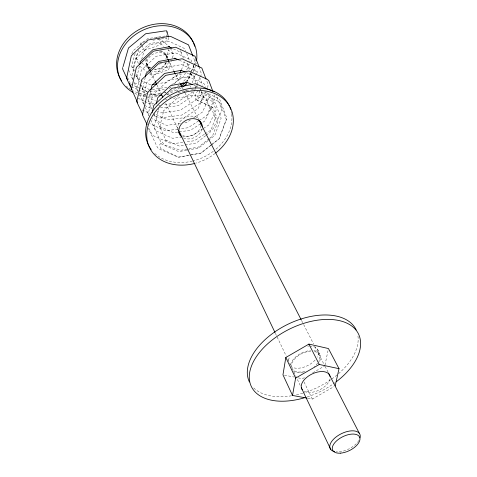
<?xml version="1.0" encoding="UTF-8"?>
<svg xmlns="http://www.w3.org/2000/svg" width="477" height="477" viewBox="0 0 477 477"><rect width="100%" height="100%" fill="white"/><g stroke="black" fill="none" stroke-linecap="round" stroke-linejoin="round"><path stroke-width="0.36" stroke-dasharray="2.38 1.79" d="M168.393 37.427L168.333 39.931L167.791 40.825L150.022 43.485L137.137 54.11L132.844 68.599L132.731 66.852L134.496 70.739M324.998 365.102L327.985 350.708M139.308 66.434L136.768 77.62L136.792 76.29L140.22 83.672M145.229 77.483L142.492 89.3L142.11 87.989L145.873 96.08M150.666 90.91L148.21 101.333L152.163 109.835M158.775 108.046L154.053 127.621L161.858 144.221L178.792 151.656L186.614 150.237M197.907 90.666L195.993 93.295L195.045 96.557L195.421 99.222L196.989 100.265L201.95 93.683L201.747 91.345M131.896 53.907L132.725 51.075L147.84 38.583L166.342 35.835M135.158 53.567L131.473 66.059L134.216 72.069M138.425 63.548L136.076 58.474L138.598 49.954M139.862 45.697L140.703 42.858L144.102 41.69M141.657 59.249L144.328 50.359L141.913 45.357M165.907 58.76L168.78 49.691M149.498 73.804L151.829 75.616L168.608 69.791L171.315 61.366M172.441 57.854L173.568 54.342L169.991 47.521M181.349 69.886L184.861 61.76M185.517 72.713L183.788 76.666L171.577 84.84M186.668 70.077L189.554 63.489M190.937 72.653L187.962 79.373L187.181 80.494L185.38 81.692M191.235 71.985L194.205 65.266M194.503 64.598L195.397 62.582L192.756 55.749M187.056 81.949L190.8 73.482M190.061 87.434L190.651 86.104M192.136 82.789L196.297 73.512L192.863 64.705M195.111 88.293L199.982 77.548M200.286 76.88L201.503 74.191L199.475 67.883M194.103 91.495L191.712 96.753L178.231 105.644L161.953 107.79L159.366 106.592M194.401 90.839L195.296 88.865M195.594 88.209L196.786 85.58M199.929 91.256L195.946 99.926L180.073 110.354L160.844 112.912L156.945 111.111M200.233 90.588L201.151 88.585M205.486 91.632L200.161 103.086L181.91 115.035L159.747 118.01L153.654 115.225M207.364 87.589L207.99 86.242L207.918 84.035L206.601 80.565M169.383 88.68L171.416 86.659M173.956 84.131L179.549 78.568L181.308 73.995L172.608 78.073L166.682 82.259L158.656 83.553M169.585 97.874L172.286 95.328M146.451 42.662L147.578 41.737M205.676 135.665L196.417 142.969L179.263 146.045L164.851 139.66L166.211 140.84L159.741 126.936L163.724 110.604L163.259 111.201L177.17 98.125L176.8 98.31L193.871 94.971L207.668 100.897L206.124 99.073L210.536 110.378L211.019 108.07L204.842 120.991L201.097 123.418M206.255 135.212L210.303 132.016L215.759 117.115L215.723 119.149L210.643 106.24L212.503 107.414L196.989 100.265M209.153 138.652L198.438 147.089L180.837 150.273L164.768 145.068L162.079 141.955L159.67 144.698L160.606 148.419L178.452 157.154L189.345 155.162M209.713 138.211L212.533 135.987L218.096 120.902L212.796 107.355L197.21 100.17M207.877 140.828L198.7 148.049L187.324 150.112M208.449 140.381L214.757 135.414L221.125 118.207L215.115 102.686L198.527 94.959M211.466 144.793L200.96 153.045L190.067 155.031M212.044 144.34L219.05 138.837L226.295 119.471L219.599 101.947L201.95 93.683M210.667 145.521L200.984 153.123L190.019 155.126M211.233 145.074L219.205 138.813L226.509 119.304L226.509 117.27L219.593 99.121L204.645 91.817M172.608 78.073L178.601 74.048M170.39 91.691L175.786 88.09M176.222 91.256L182.399 87.142M178.988 95.239L174.2 98.417L172.018 98.703M184.975 91.274L186.769 90.081M192.803 91.936L175.888 103.121L163.706 104.719M190.52 119.87L186.161 122.708L183.991 123.006M193.632 117.843L202.343 112.167L209.302 97.415L207.465 92.651M198.593 120.925L188.093 127.741L178.672 129.034M199.213 120.526L206.624 115.72L214.668 98.864L214.853 96.64L214.06 94.547M200.477 123.817L190.49 130.281L179.793 131.759M202.862 128.802L192.458 135.51L182.894 136.839M203.47 128.408L208.98 124.861L216.159 110.026L210.947 96.39L198.82 91.119M204.389 134.317L194.425 140.721L185.672 141.949M205.015 133.918L213.112 128.718L221.316 111.982L221.775 109.668L216.308 95.078M304.398 377.617L302.484 378.726L298.143 377.862M312.709 372.829L324.849 365.823M307.903 398.271L312.298 399.076L333.888 386.674M141.854 63.012L148.204 67.996L152.354 66.559M159.27 64.168L162.031 63.208M144.328 50.359L161.518 44.444L163.814 46.335M156.343 37.492L157.702 37.027M178.076 92.592L190.424 90.201M191.146 90.064L194.777 89.36M189.286 155.258L178.326 157.261L158.853 148.8L157.511 147.596L148.353 128.313M152.241 89.527L167.815 86.999M149.814 91.876L164.309 89.509M160.194 93.361L149.999 95.036L138.849 90.135M164.565 92.645L166.02 92.407M152.968 40.169L166.473 38.16L167.791 40.825M182.757 142.361L171.821 143.899L152.485 135.349L148.377 127.359M182.16 136.941L172.596 138.276L155.89 130.817L150.935 120.27M177.951 129.13L165.632 130.823L149.742 123.674M177.653 132.051L173.372 132.642L159.288 126.292L160.29 127.663L153.868 113.86M180.372 123.495L166.616 125.368L152.115 118.785M158.692 105.375L160.123 105.19M158.286 95.555L155.436 95.925L156.438 96.038L147.721 91.924M166.825 94.452L170.378 93.993M165.465 99.556L166.92 99.365M284.405 375.137L293.802 377.003M193.9 85.27L197.812 86.987M186.412 72.647L194.849 76.409L193 75.265L196.649 84.495M131.437 86.814L138.175 89.831M130.662 84.149L147.053 91.518M134.544 82.837L139.284 84.978M139.964 85.282L149.438 89.569M179.233 60.185L189.035 64.639L187.032 63.733L189.673 70.375M150.631 84.852L137.263 78.753L135.742 75.414M142.158 109.972L150.273 113.681M144.591 105.417L151.746 108.714M173.419 48.91L181.182 52.494L180.354 50.467L183.532 58.438M153.552 103.885L148.383 101.476L147.125 98.781M138.109 98.274L144.114 101.058M144.781 101.368L152.783 105.083M139.236 93.373L146.588 96.813M147.256 97.129L155.275 100.88M147.053 91.608L143.028 89.706L140.53 84.34M139.606 66.082L146.588 71.532M136.076 58.474L139.54 61.199M167.832 49.632L173.568 54.342M158.841 37.969L168.524 45.959M158.34 38.261L161.518 44.444M166.175 54.563L167.248 56.656M317.503 349.367L319.787 353.809M165.465 54.742L167.505 58.719M169.198 62.034L173.616 70.656M175.649 74.633L179.728 82.593M182.101 87.231L183.46 89.885M183.8 90.547L184.82 92.538M185.159 93.2L198.062 118.397M301.625 320.627L303.324 323.943M303.664 324.604L313.508 343.834M314.868 346.487L324.795 365.877M325.052 366.378L328.176 372.31M154.596 115.064L153.85 113.592L167.606 119.9L184.217 117.658L198.056 108.613L203.941 95.966L203.733 98.19L200.107 88.96M164.798 62.254L168.608 69.791M140.703 42.858L141.609 44.731M304.064 382.005L312.298 399.076M146.815 63.59L149.074 68.336M150.982 72.331L154.846 80.44M157.07 85.109L160.934 93.212M165.728 103.265L177.921 128.85M275.354 333.244L286.254 356.11M287.858 359.467L290.743 365.525M292.025 368.208L300.427 385.839M148.204 67.996L148.806 69.266M150.321 72.444L151.829 75.616M147.083 65.826L148.097 67.955M132.63 79.301L131.688 77.286L135.879 58.641L150.398 44.85L169.454 41.493L184.832 48.672L185.625 50.693M134.204 82.652L138.294 91.363M138.199 91.793L136.982 89.199L141.293 70.328L156.086 56.31L175.447 52.816L191.015 59.965L191.808 61.998M139.415 94.386L144.287 104.767M143.69 104.159L142.462 101.541L146.91 82.438L161.983 68.187L181.654 64.556L197.418 71.669L198.211 73.708M145.229 107.426L148.913 115.273M148.77 115.661L148.15 114.343L152.729 95.006L168.095 80.506L188.093 76.725L204.061 83.803L205.366 87.208M127.544 77.447L130.352 83.481M128.677 70.095L133 79.48M135.975 73.977L138.33 79.152M190.722 73.035L191.515 75.026L191.092 72.832M196.912 85.156L197.43 86.474M186.686 53.394L190.126 62.171M199.523 77.101L202.683 85.252M166.258 30.731L166.473 38.16M314.355 351.513A15.216 8.872 -26.3 0 1 318.666 361.423M317.646 363.045A15.216 8.872 -26.3 0 1 314.194 366.622M305.024 371.309A15.216 8.872 -26.3 0 1 292.938 369.747M291.548 367.212A15.216 8.872 -26.3 0 1 296.938 356.713A15.216 8.872 -26.3 0 1 311.135 351.209M329.971 378.959A15.544 8.795 -26.3 0 1 319.298 390.013A15.544 8.795 -26.3 0 1 304.213 391.343M335.253 382.5A59.667 34.821 -26.3 0 1 307.021 396.983M313.932 350.643A16.23 9.462 -26.3 0 1 319.387 361.661M303.336 372.334A16.23 9.462 -26.3 0 1 293.468 371.35M290.606 364.684A16.23 9.462 -26.3 0 1 310.599 350.541M357.959 336.07A59.386 34.881 -26.3 0 1 337.561 374.517M336.995 374.994A59.386 34.881 -26.3 0 1 331.223 379.388M330.621 379.811A59.386 34.881 -26.3 0 1 303.503 392.976M302.806 393.185A59.386 34.881 -26.3 0 1 295.12 395.129M291.501 395.785A59.386 34.881 -26.3 0 1 253.031 387.229M309.567 346.034A16.158 9.48 -26.3 0 1 317.127 357.219M315.076 360.069A16.158 9.48 -26.3 0 1 291.322 366.849M288.454 360.171A16.158 9.48 -26.3 0 1 289.527 357.285M307.701 346.123A16.158 9.48 -26.3 0 1 308.959 346.046M159.437 51.152A10.405 8.729 -26.3 0 1 166.682 59.112M165.823 62.63A10.405 8.729 -26.3 0 1 154.476 69.195M150.35 67.984A10.405 8.729 -26.3 0 1 146.874 58.915M358.853 440.515A16.492 8.497 -26.3 0 1 336.094 451.868M196.184 63A40.897 34.261 -26.3 0 1 195.677 65.116M195.481 65.82A40.897 34.261 -26.3 0 1 192.571 72.898M192.231 73.512A40.897 34.261 -26.3 0 1 186.4 81.579M179.907 87.446A40.897 34.261 -26.3 0 1 166.896 94.368M156.909 96.7A40.897 34.261 -26.3 0 1 147.608 96.825M145.425 96.557A40.897 34.261 -26.3 0 1 139.606 95.215M136.869 94.237A40.897 34.261 -26.3 0 1 134.234 93.045M168.357 61.992A11.132 9.319 -26.3 0 1 151.895 71.103M149.271 69.374A11.132 9.319 -26.3 0 1 152.95 54.169A11.132 9.319 -26.3 0 1 168.19 58.898M195.296 59.506A40.766 34.225 -26.3 0 1 194.121 64.431M193.9 65.116A40.766 34.225 -26.3 0 1 182.226 82.521M179.418 84.876A40.766 34.225 -26.3 0 1 177.027 86.605M165.853 92.222A40.766 34.225 -26.3 0 1 164.47 92.687M160.2 93.82A40.766 34.225 -26.3 0 1 148.735 94.81M145.932 94.583A40.766 34.225 -26.3 0 1 133.286 90.868M130.781 89.467A40.766 34.225 -26.3 0 1 128.456 87.881M127.908 87.458A40.766 34.225 -26.3 0 1 126.304 86.11M160.528 50.711A11.096 9.313 -26.3 0 1 167.344 59.267M166.604 62.398A11.096 9.313 -26.3 0 1 154.095 69.773M149.742 68.39A11.096 9.313 -26.3 0 1 145.968 59.869M215.163 153.439A45.071 35.209 -26.3 0 1 195.594 163.212M202.069 128.909A12.265 9.576 -26.3 0 1 193.936 137.775A12.265 9.576 -26.3 0 1 182.25 137.293M231.202 111.451A44.91 35.185 -26.3 0 1 231.601 113.544M231.703 114.259A44.91 35.185 -26.3 0 1 215.497 149.557M213.291 151.304A44.91 35.185 -26.3 0 1 192.988 160.976M192.303 161.143A44.91 35.185 -26.3 0 1 154.017 152.729M200.9 125.695A12.223 9.57 -26.3 0 1 193.036 135.051A12.223 9.57 -26.3 0 1 181.022 134.711M177.629 129.571A12.223 9.57 -26.3 0 1 185.136 117.616A12.223 9.57 -26.3 0 1 199.1 119.167"/><path stroke-width="0.72" d="M335.158 385.947L339.016 368.679L328.438 348.55L308.929 344.096L285.812 357.5L282.962 374.85L292.52 395.451L307.17 398.134M292.52 395.451L295.615 378.118L285.812 357.5M139.785 64.335L140.423 61.539L152.956 49.65L169.597 46.686L168.244 46.519L172.125 48.314M145.39 76.785L146.195 73.309L158.734 61.438L175.333 58.415M150.827 90.213L151.972 85.347L164.589 73.428L181.218 70.328L185.112 72.069M152.097 112.614L153.797 105.477L172.078 88.257L195.689 83.725L214.221 91.882M156.39 103.33L157.738 97.719L170.563 85.627L187.383 82.42L192.601 84.703M123.066 66.702L128.474 48.004L145.682 33.754L165.519 30.838M179.883 73.273L181.057 70.56M185.613 85.204L186.763 82.599M166.258 30.731L167.141 31.655L168.303 36.789M180.586 84.894L183.585 82.891M183.019 86.731L186.108 84.673M295.615 378.118L319.262 364.47L339.016 368.679M152.091 84.614L156.468 83.91M159.706 95.37L161.84 95.096M174.677 58.122L178.595 59.893M167.844 59.386L168.858 61.372M173.956 71.317L175.309 73.971M180.407 83.916L181.761 86.57M198.742 119.721L301.285 319.966M328.45 373.008L359.348 433.349M308.929 344.096L319.262 364.47M149.695 69.642L150.66 71.657M155.144 81.072L156.766 84.471M161.238 93.85L162.86 97.248M178.547 130.161L275.038 332.576M301.321 387.718L330.805 449.567M131.956 89.676L126.566 78.294L131.336 55.743L147.846 40.056L169.305 36.306L170.665 36.443L188.487 44.844L192.756 55.749M137.71 102.823L131.473 89.098L136.386 67.34L153.433 51.17L175.56 47.223L194.998 56.197L199.213 67.191M142.915 114.82L136.72 101.75L141.824 79.522L159.366 62.922L182.095 58.772L201.849 68.068L206.07 79.176M147.125 124.718L142.426 114.826L147.703 92.276L165.62 75.36L188.809 71.019L207.042 79.2L208.801 80.607L212.748 91.065M127.681 79.897L122.75 69.32L122.661 67.567M129.225 83.207L130.764 86.516M302.317 389.804A15.544 8.795 -26.3 0 1 312.041 373.992A15.544 8.795 -26.3 0 1 330.048 376.478M304.219 397.848A59.667 34.821 -26.3 0 1 252.315 363.981A59.667 34.821 -26.3 0 1 338.688 320.472A59.667 34.821 -26.3 0 1 336.416 381.63M249.429 382.011A59.386 34.881 -26.3 0 1 287.762 324.33A59.386 34.881 -26.3 0 1 356.182 329.959M334.717 451.659A16.492 8.497 -26.3 0 1 340.095 434.35A16.492 8.497 -26.3 0 1 360.034 437.844M132.964 92.365A40.897 34.261 -26.3 0 1 141.973 30.653A40.897 34.261 -26.3 0 1 196.554 60.871M185.404 82.634A40.897 34.261 -26.3 0 1 181.654 86.075M168.315 59.5A11.132 9.319 -26.3 0 1 168.417 61.36M193.698 43.443A40.766 34.225 -26.3 0 1 194.64 46.275M121.701 80.881A40.766 34.225 -26.3 0 1 139.314 29.437A40.766 34.225 -26.3 0 1 193.113 42.059M194.222 163.569A45.071 35.209 -26.3 0 1 148.043 125.868A45.071 35.209 -26.3 0 1 214.191 93.349A45.071 35.209 -26.3 0 1 215.717 153.004M181.725 136.911A12.265 9.576 -26.3 0 1 186.4 120.168A12.265 9.576 -26.3 0 1 202.314 126.936M229.938 107.397A44.91 35.185 -26.3 0 1 230.653 109.406M151.203 149.516A44.91 35.185 -26.3 0 1 170.748 94.989A44.91 35.185 -26.3 0 1 229.377 106.085M200.429 121.283A12.223 9.57 -26.3 0 1 201.014 124.39M180.497 134.329A12.223 9.57 -26.3 0 1 178.774 132.475M340.262 453.168A14.984 7.692 -26.3 0 0 359.926 438.178A14.984 7.692 -26.3 0 0 338.175 439.532A14.984 7.692 -26.3 0 0 340.262 453.168"/></g></svg>
